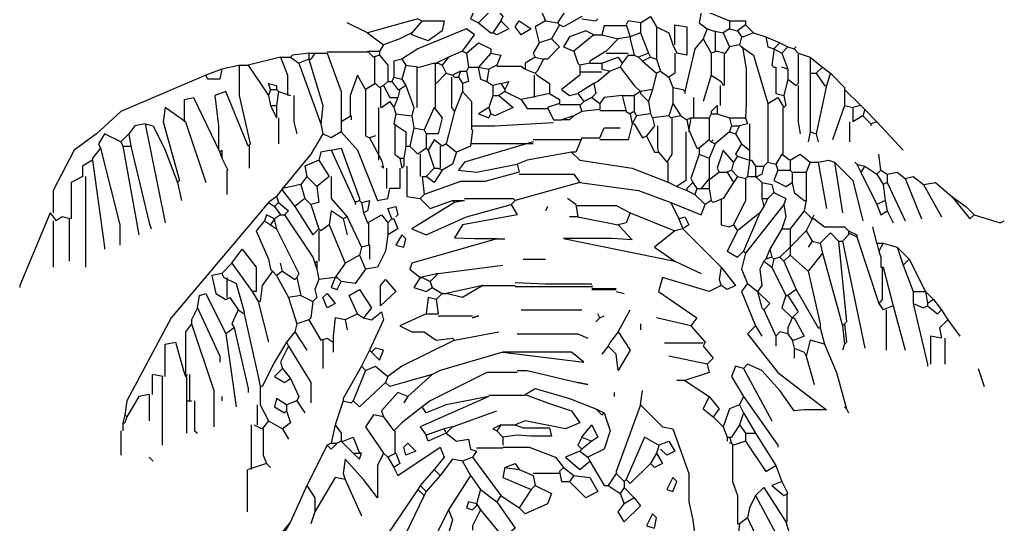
# Model space of a CAD drawing. Header units: inches. Extents: x 58.1 to 123.1, y 143.9 to 241.4.
# Drawn here: x 58.1 to 123.1, y 176.4 to 209.7 of the extents above; entities that cross this region are included whole.
import ezdxf

# ---------------------------------------------------------------- set-up
doc = ezdxf.new("R2010")
doc.units = ezdxf.units.IN
doc.header["$MEASUREMENT"] = 0
doc.layers.add('Standard', color=7, linetype='Continuous')

# ---------------------------------------------------------------- blocks, each defined once
blk = doc.blocks.new('A$C316635B8')
at = {"layer": 'Standard', "color": 3, "linetype": 'Continuous'}
for points in [[(30.4, 67.334), (29.734, 65.867), (30.267, 65.601)], [(31.334, 66.666), (30.267, 65.601)], [(31.334, 66.666), (31.868, 66), (31.733, 65.734)], [(34.401, 66.4), (34.667, 65.734)], [(36.001, 66.4), (35.468, 65.601)], [(44.934, 66.267), (44.801, 65.601), (45.334, 65.2)], [(45.468, 66.267), (46.801, 65.734)], [(22.935, 64.933), (21.6, 65.601)], [(26.267, 65.867), (22.935, 64.933)], [(26.534, 65.734), (25.867, 64.933)], [(26.534, 65.734), (28, 65.734), (27.867, 65.067), (26.934, 64.401), (25.867, 64.8), (25.867, 64.933)], [(26.267, 65.867), (26.534, 65.734)], [(30.267, 65.601), (31.067, 64.933), (31.201, 64.933)], [(31.733, 65.734), (31.201, 64.933)], [(31.733, 65.734), (32.267, 65.2), (31.467, 64.8), (31.201, 64.933)], [(32.935, 65.734), (33.734, 65.2), (33.068, 64.8), (32.667, 65.333), (32.935, 65.734)], [(34.667, 65.734), (34, 65.333), (34.268, 64.266)], [(34.667, 65.734), (35.468, 65.601)], [(35.468, 65.601), (35.601, 65.466)], [(37.068, 66), (35.867, 65.333), (35.601, 65.466)], [(37.068, 65.867), (38, 65.734), (38.134, 65.867)], [(40.934, 65.601), (40.134, 65.734), (40.001, 65.466)], [(40.934, 65.601), (41.6, 66), (42.001, 65.333)], [(40.934, 65.601), (40.934, 64.933)], [(46.801, 65.734), (47.867, 65.734)], [(46.801, 65.734), (46.801, 65.2)], [(47.867, 65.734), (47.867, 65.466)], [(29.2, 63.733), (30, 64.8), (29.468, 65.2), (26.267, 63.867), (25.2, 63.201)], [(35.601, 65.466), (35.067, 64.534)], [(37.867, 64.8), (37.334, 65.067), (36.267, 64.667), (35.867, 64), (36.534, 63.733)], [(40.001, 65.4), (38.534, 65.4), (38.401, 64.8)], [(40.001, 65.466), (40.267, 64.667)], [(42.001, 65.333), (42.001, 63.201)], [(42.001, 65.333), (42.8, 64.933), (43.068, 64.133)], [(43.201, 64.133), (43.201, 65.466), (44, 65.333), (44, 63.467), (43.334, 63.6)], [(45.334, 65.2), (45.067, 64.534)], [(45.334, 65.2), (45.734, 65.067)], [(45.734, 65.067), (46.4, 64.933)], [(45.867, 65.067), (45.867, 63.733)], [(46.801, 65.2), (46.4, 64.933)], [(46.801, 65.2), (47.334, 65.067)], [(47.867, 65.466), (47.334, 65.067)], [(47.334, 65.067), (47.6, 64.667)], [(47.867, 65.466), (48.401, 64.933)], [(22.935, 64.933), (24, 64.133)], [(25.867, 64.933), (25.067, 64.534), (24, 64.133)], [(35.067, 64.534), (34.268, 64.266)], [(35.067, 64.534), (35.601, 64), (34.801, 63.201), (34.534, 63.201)], [(37.867, 64.8), (36.534, 63.733)], [(37.867, 64.8), (38.401, 64.8)], [(38.401, 64.8), (39.468, 64.534)], [(39.468, 64.534), (38.667, 63.733)], [(40.267, 64.667), (39.468, 64.534)], [(40.934, 64.933), (40.267, 64.667)], [(40.267, 64.667), (40.267, 64.534)], [(40.267, 64.534), (40.533, 63.467)], [(40.934, 64.933), (41.467, 63.6)], [(45.067, 64.534), (44.534, 63.867), (43.867, 61.067)], [(45.067, 64.534), (45.601, 63.6)], [(46.4, 64.933), (46.801, 64)], [(47.6, 64.667), (47.467, 64.133)], [(48.401, 64.933), (47.734, 64.667), (47.6, 64.667)], [(48.401, 64.933), (49.2, 64.667)], [(49.2, 64.667), (50.134, 64.266)], [(49.2, 64.667), (49.333, 64), (49.734, 63.867)], [(22.935, 63.667), (20.267, 63.667)], [(22.935, 63.733), (23.734, 63.733)], [(22.935, 63.733), (23.334, 63.334)], [(24, 64.133), (23.734, 63.733)], [(23.734, 63.733), (23.734, 63.467)], [(29.2, 63.733), (28.268, 63.334)], [(29.2, 63.733), (29.468, 63.6)], [(29.468, 63.6), (30.267, 64.266), (31.067, 63.867), (31.067, 63.6)], [(34.268, 64.266), (33.867, 63.6), (34, 63.334)], [(36.534, 63.733), (36.801, 62.933), (36.934, 62.8)], [(38.667, 63.733), (37.6, 63.066), (37.6, 62.933)], [(43.068, 64.133), (43.334, 63.6)], [(46.001, 63.733), (45.601, 63.6)], [(46.001, 63.733), (46.534, 63.6)], [(46.801, 64), (46.534, 63.6)], [(47.467, 64.133), (46.801, 64)], [(47.467, 64.133), (47.6, 64)], [(47.6, 64), (48.401, 63.467), (49.333, 60.267)], [(47.667, 64), (47.9, 62.533), (47.9, 60.267), (47.867, 59.334)], [(49.734, 63.733), (49.601, 62.8), (49.734, 62.667)], [(50.134, 64.266), (49.734, 63.867)], [(49.734, 63.867), (49.734, 63.733)], [(49.734, 63.867), (50.267, 63.6)], [(50.134, 64.266), (50.668, 64)], [(50.668, 64), (50.267, 63.6)], [(50.668, 64), (51.067, 63.867)], [(51.067, 63.867), (51.201, 64)], [(51.067, 63.867), (51.334, 63.6)], [(17.201, 63.334), (15.067, 62.8)], [(17.201, 63.334), (17.667, 62.134), (17.667, 60.8)], [(17.201, 63.334), (17.867, 63.334)], [(19.067, 63.6), (18, 63.467), (17.867, 63.334)], [(17.867, 63.334), (18.401, 62.933)], [(19.067, 63.201), (18.401, 62.933)], [(19.067, 63.6), (19.468, 63.6)], [(19.067, 63.6), (19.067, 63.201)], [(19.067, 63.201), (19.2, 63.201)], [(19.067, 63.201), (20, 60.133), (19.867, 58.933)], [(19.468, 63.6), (19.2, 63.201)], [(19.468, 63.6), (20.267, 63.6)], [(20.267, 63.6), (21.201, 61.067), (21.201, 59.066)], [(23.734, 63.467), (23.334, 63.334)], [(23.401, 63.334), (23.401, 61.6)], [(23.734, 63.467), (24.268, 62.8), (24.268, 61.733)], [(25.2, 63.201), (24.667, 63.066), (24.667, 62)], [(25.2, 63.201), (25.468, 62.8)], [(28.268, 63.334), (27.467, 62.933)], [(28.268, 63.334), (27.867, 62.8)], [(29.468, 63.6), (29.601, 62.667)], [(31.067, 63.6), (30.267, 62.667)], [(31.067, 63.6), (31.733, 63.467), (31.467, 62.8)], [(34, 63.334), (33.334, 62.933), (33.334, 62.533)], [(34, 63.334), (34.534, 63.201)], [(34.534, 63.201), (34.135, 62.4), (34, 62.267)], [(38.401, 62.933), (39.468, 63.334), (39.734, 62.933)], [(38.667, 63.6), (40.134, 63.6)], [(40.134, 63.467), (39.734, 62.933)], [(40.134, 63.467), (40.533, 63.467)], [(40.533, 63.467), (40.801, 63.334)], [(41.467, 63.6), (40.801, 63.334)], [(40.801, 63.334), (41.067, 63.066)], [(41.6, 63.334), (41.067, 63.066)], [(41.067, 63.066), (42.001, 62.267)], [(41.467, 63.6), (41.6, 63.334)], [(41.6, 63.334), (42.001, 63.201)], [(42.001, 63.201), (42.267, 62.4)], [(43.201, 63.6), (43.201, 62.267), (42.8, 62)], [(45.601, 63.6), (45.601, 62.134)], [(46.467, 63.6), (46.467, 61.467)], [(50.267, 63.6), (50.668, 62.533)], [(51.334, 63.6), (51.334, 61.6), (51.201, 61.467)], [(51.334, 63.6), (52.134, 63.334)], [(52.134, 63.334), (52.935, 62.667)], [(52.134, 63.334), (52.134, 62.267)], [(13.334, 62.533), (12.267, 62.134)], [(13.334, 62.533), (13.201, 61.866), (12.401, 61.866), (12.267, 62.134)], [(14.534, 62.8), (13.334, 62.533)], [(14.468, 62.8), (14.468, 60.8), (15.2, 57.6), (15.067, 57.467)], [(14.534, 62.8), (15.067, 62.8)], [(15.067, 62.8), (16.4, 60.8)], [(18.401, 62.933), (19.867, 58.933)], [(25.468, 62.8), (25.2, 61.866)], [(25.468, 62.8), (26.4, 62.667)], [(26.201, 62.667), (26.201, 60)], [(27.334, 62.933), (26.4, 62.667)], [(27.334, 62.933), (27.467, 62.933)], [(27.401, 62.933), (27.401, 61.6)], [(27.467, 62.933), (27.6, 62.933)], [(27.6, 62.933), (27.867, 62.8)], [(27.867, 62.8), (28.134, 62.267)], [(29.067, 62.4), (28.534, 62.134)], [(29.067, 62.4), (28.934, 62)], [(29.067, 62.4), (29.468, 62.4)], [(29.468, 62.4), (29.601, 61.733), (29.2, 61.6)], [(29.601, 62.667), (29.468, 62.4)], [(29.601, 62.667), (30.267, 62.667)], [(30.267, 62.667), (30.267, 62.533)], [(30.267, 62.667), (30.934, 62.533)], [(30.267, 62.533), (30.4, 61.866), (30.801, 61.733)], [(30.934, 62.533), (30.801, 61.733)], [(31.467, 62.8), (30.934, 62.533)], [(31.467, 62.733), (33.068, 62.733), (33.334, 62.533)], [(33.334, 62.533), (34, 62.267)], [(37.6, 62.933), (36.934, 62.8)], [(36.934, 62.8), (36.934, 62.134)], [(37.6, 62.933), (38.401, 62.933)], [(38.934, 62.4), (38.134, 61.733), (37.867, 61.6)], [(38.401, 62.933), (38.401, 62.533)], [(38.401, 62.533), (38.934, 62.4)], [(39.601, 62.667), (38.934, 62.4)], [(39.734, 62.933), (39.601, 62.667)], [(39.601, 62.667), (40.533, 61.467), (40.934, 61.067)], [(42.267, 62.4), (42.001, 62.267)], [(42.267, 62.4), (42.8, 62)], [(49.734, 62.667), (49.867, 62.667)], [(49.867, 62.667), (49.867, 60.934), (50.4, 60.8)], [(50.668, 62.533), (50.267, 62.667)], [(50.668, 62.533), (50.668, 61.866)], [(52.935, 62.667), (52.534, 62.267)], [(52.935, 62.667), (53.467, 62.267)], [(12.267, 62.134), (6.667, 59.734), (5.067, 58.267), (3.601, 57.2), (2.201, 54.534), (2.201, 53.066)], [(22.8, 61.2), (22.267, 62.134), (21.801, 60.8), (21.801, 59.467)], [(24.268, 61.733), (24, 61.467)], [(24.268, 61.733), (24.534, 61.733)], [(24.667, 62), (24.534, 61.733)], [(24.534, 61.733), (24.934, 61.2), (25.067, 61.2)], [(24.667, 62), (25.2, 61.866)], [(25.2, 61.866), (25.468, 61.467)], [(28.134, 62.267), (27.467, 61.6)], [(28.134, 62.267), (28.534, 62.134)], [(28.467, 62), (28.467, 60), (28.667, 59.734)], [(28.534, 62.134), (28.667, 62)], [(28.667, 62), (28.934, 62)], [(28.934, 62), (29.2, 61.6)], [(30.801, 61.733), (31.201, 61.467)], [(31.733, 61.6), (32.267, 61.733), (32.001, 61.2)], [(33.934, 62.134), (33.934, 60.667)], [(34, 62.267), (34.135, 62.134)], [(34.135, 62.134), (34.934, 61.6), (34.934, 60.934)], [(36.934, 62.134), (35.734, 61.2), (36.267, 60.8), (36.801, 60.934)], [(38.401, 62.334), (36.934, 62.334)], [(42.001, 62.267), (41.733, 61.2)], [(42.8, 62), (43.068, 61.333)], [(45.601, 62.134), (45.067, 60.4)], [(45.601, 62.134), (46.267, 61.733), (46.4, 61.467)], [(50.668, 61.866), (50.4, 60.8)], [(50.668, 61.866), (51.201, 61.467)], [(52.134, 62.267), (52.534, 62.267)], [(52.134, 62.267), (52.134, 58.4)], [(52.534, 62.267), (53.068, 61.467), (53.201, 61.467)], [(53.467, 62.267), (53.201, 61.467)], [(53.467, 62.267), (54.401, 61.333), (54.401, 61.2)], [(15.067, 57.467), (13.601, 61.067), (12.867, 60.8), (13.101, 58.8), (13.101, 57.2)], [(16.534, 61.2), (16.4, 61.6), (16.934, 61.467), (16.934, 61.2)], [(16.534, 61.2), (16.4, 60.8)], [(16.534, 61.2), (16.934, 61.2)], [(16.934, 61.2), (17.068, 61.067)], [(17.068, 61.067), (16.934, 60.133)], [(17.068, 61.067), (17.867, 60.8)], [(23.467, 61.6), (22.8, 61.2)], [(22.8, 61.2), (22.8, 58.134), (23.068, 58.001)], [(23.467, 61.6), (23.734, 61.333)], [(24, 61.467), (23.734, 61.333)], [(23.8, 61.333), (23.8, 60)], [(24, 61.467), (24.401, 60.667), (24.934, 60.667)], [(25.067, 61.2), (24.934, 60.667)], [(25.468, 61.467), (25.067, 61.2)], [(25.468, 61.467), (26.001, 60)], [(27.401, 61.6), (27.401, 60)], [(29.2, 61.067), (28.667, 59.734)], [(29.2, 61.6), (29.2, 61.067)], [(29.2, 61.067), (29.801, 60.4), (29.801, 58.534)], [(31.733, 61.6), (31.201, 61.467)], [(31.201, 61.467), (31.201, 60.8)], [(32.001, 61.067), (31.6, 60.8)], [(31.733, 61.6), (32.001, 61.2)], [(32.001, 61.2), (32.001, 61.067)], [(32.001, 61.067), (33.068, 60.533)], [(37.867, 61.6), (36.801, 60.934)], [(37.867, 61.6), (38, 60.934), (37.734, 60.667)], [(40.934, 61.067), (40.533, 60.8)], [(41.733, 61.2), (40.934, 61.067)], [(40.934, 61.067), (40.934, 60.934)], [(41.733, 61.2), (41.467, 60.4)], [(43.068, 61.333), (43.068, 60.267)], [(43.068, 61.333), (43.734, 61.2), (43.867, 61.067)], [(43.867, 61.067), (43.867, 60.934)], [(46.201, 61.467), (46.201, 60.133)], [(51.334, 61.467), (51.334, 59.066), (51.467, 58.267)], [(53.201, 61.467), (52.534, 58.267)], [(54.401, 61.2), (55.468, 60.133)], [(54.401, 61.2), (54.401, 60.133)], [(10.867, 59.066), (10.867, 60.533), (11.467, 60.667), (13.201, 57.067)], [(16.4, 60.8), (16.534, 60.133)], [(18.068, 60.8), (18.068, 59.066), (18.268, 58.267)], [(23.867, 60), (24.401, 60.4), (24.667, 60)], [(24.934, 60.667), (24.667, 60)], [(31.201, 60.8), (30.934, 60)], [(31.6, 60.8), (32.534, 60), (31.334, 59.467), (31.067, 59.6)], [(31.201, 60.8), (31.6, 60.8)], [(33.734, 60.667), (33.068, 60.533)], [(33.068, 60.533), (33.467, 59.933), (34.801, 59.933)], [(34.934, 60.934), (33.734, 60.667)], [(34.934, 60.934), (35.601, 60.533), (35.601, 60.267)], [(36.801, 60.934), (37.201, 60.4)], [(37.201, 60.4), (36.934, 60.133)], [(37.734, 60.667), (37.201, 60.4)], [(37.734, 60.667), (38.268, 60.267)], [(39.734, 60.8), (38.534, 60.667), (38.268, 60.267)], [(39.734, 60.8), (40.001, 59.734)], [(39.734, 60.8), (40.533, 60.8)], [(40.533, 60.8), (40.533, 59.734)], [(40.934, 60.934), (41.467, 60.4)], [(41.467, 60.4), (41.6, 59.6)], [(44.468, 59.334), (44.468, 60.667)], [(49.333, 60.267), (50.001, 60.667), (50.4, 60)], [(50.4, 60.8), (50.533, 60.133), (50.4, 60)], [(10.934, 59.066), (9.601, 60), (9.468, 59.066), (10.533, 55.2), (10.4, 55.067)], [(16.534, 60.133), (16.934, 60.133)], [(16.534, 60.133), (16.934, 59.334)], [(16.934, 60.133), (16.934, 59.334)], [(23.667, 60), (23.667, 58.134)], [(24.667, 60), (24.801, 59.6)], [(26.001, 60), (25.867, 59.467)], [(27.334, 60), (26.667, 58.534)], [(27.334, 60), (27.867, 59.334), (27.6, 58.267), (26.801, 58.267)], [(30.934, 60), (30.267, 59.6), (30.934, 59.334), (31.067, 59.6)], [(30.934, 60), (31.067, 59.6)], [(35.601, 60.267), (34.801, 60)], [(34.801, 60), (35.2, 59.2)], [(35.601, 60.2), (36.934, 60.2)], [(36.934, 60.133), (37.068, 59.734)], [(38.268, 59.867), (37.068, 59.734)], [(38.268, 60.267), (38.268, 59.867)], [(38.268, 59.8), (40.001, 59.8)], [(43.068, 60.267), (42.8, 59.467)], [(43.068, 60.267), (43.601, 59.467)], [(46.001, 60.133), (45.601, 59.734), (45.601, 59.6)], [(46.001, 60.133), (46.001, 59.6)], [(49.333, 60.267), (49.333, 56.4)], [(50.334, 60), (50.334, 56.934)], [(54.401, 60.133), (53.601, 57.866)], [(54.401, 60.133), (54.934, 60)], [(55.468, 60.133), (54.934, 60)], [(54.934, 60), (54.934, 59.066)], [(55.468, 60.133), (55.734, 59.867)], [(55.734, 59.867), (55.601, 59.467)], [(55.734, 59.867), (56.534, 59.066)], [(17.068, 59.334), (17.068, 57.6)], [(21.868, 59.467), (21.201, 59.066)], [(21.868, 59.467), (21.868, 59.2)], [(24.801, 59.6), (24.667, 58.933)], [(24.801, 59.6), (25.867, 59.467)], [(25.867, 59.467), (26.001, 58.667)], [(28.667, 59.734), (28.134, 57.6)], [(35.2, 59.2), (35.734, 59.2)], [(36.534, 59.467), (36.267, 59.2), (35.734, 59.2)], [(36.534, 59.467), (35.734, 59.2)], [(37.068, 59.734), (36.534, 59.467)], [(40.001, 59.734), (40.267, 59.6)], [(40.533, 59.734), (40.267, 59.6)], [(40.267, 59.6), (40.4, 58.933)], [(40.668, 59.467), (40.4, 58.933)], [(40.533, 59.734), (40.668, 59.467)], [(41.6, 59.6), (40.668, 59.467)], [(41.6, 59.6), (41.733, 59.334)], [(42.8, 59.467), (41.733, 59.334)], [(41.733, 59.334), (41.868, 58.8)], [(43, 59.334), (43, 56.934), (42.667, 56.4)], [(42.8, 59.467), (42.935, 59.334)], [(43.601, 59.467), (42.935, 59.334)], [(43.601, 59.467), (44, 59.2)], [(44.268, 59.334), (44, 59.2)], [(44, 59.2), (44.135, 58.534)], [(44.268, 59.334), (44.135, 58.534)], [(44.268, 59.334), (44.401, 59.334)], [(44.401, 59.334), (44.534, 59.334)], [(44.534, 59.334), (45.468, 59.334)], [(45.601, 59.6), (45.468, 59.334)], [(45.468, 59.334), (45.468, 57.866)], [(45.601, 59.6), (46.001, 59.6)], [(46.001, 59.6), (46.801, 59.334)], [(46.801, 59.334), (47.867, 59.334)], [(46.801, 59.334), (46.934, 58.8)], [(47.867, 59.334), (48, 58.933)], [(55.601, 59.467), (54.934, 59.066)], [(55.601, 59.467), (56.134, 58.933)], [(8.268, 58.933), (7.6, 58.8), (7.201, 58.267)], [(8.268, 58.933), (9.601, 52.4)], [(8.268, 58.933), (8.8, 58.8), (9.601, 57.2), (10.4, 55.067)], [(10.934, 59.066), (12.267, 55.067)], [(19.867, 58.933), (20, 58.267)], [(21.201, 59.066), (21.201, 58.4)], [(24.667, 58.933), (25.468, 58.4), (25.468, 57.467)], [(24.734, 58.933), (24.734, 56.934), (25.067, 56.666)], [(26.001, 58.667), (25.734, 57.467)], [(26.001, 58.667), (26.667, 58.534)], [(26.667, 58.534), (26.801, 58.267)], [(29.867, 58.534), (29.734, 57.467)], [(35.2, 59), (31.334, 58.767), (29.867, 58.767)], [(40.4, 58.933), (40.134, 57.866), (38.268, 57.866)], [(38.268, 58.001), (38.534, 58.667), (39.601, 58.667)], [(40.4, 58.933), (40.533, 58.933)], [(40.533, 58.933), (41.067, 58.001), (41.334, 58.134)], [(41.868, 58.8), (41.334, 58.134)], [(42.068, 58.8), (42.068, 57.334), (42.134, 57.067)], [(44.135, 58.534), (44.135, 58.4)], [(44.135, 58.534), (44.667, 57.334), (44.801, 57.334)], [(46.934, 58.8), (46.801, 58.4)], [(46.934, 58.8), (47.467, 58.8)], [(47.467, 58.8), (47.201, 58.267)], [(48, 58.933), (47.467, 58.8)], [(48.134, 58.933), (48.134, 57.334), (48.134, 57.2)], [(54.734, 59.066), (54.734, 57.733)], [(56.534, 59.066), (56.134, 58.933)], [(56.134, 58.933), (56.134, 58.8)], [(56.534, 59.066), (58.268, 57.2)], [(6.667, 57.733), (5.601, 58.267), (5.2, 57.6), (5.334, 57.334)], [(7.201, 58.267), (6.667, 57.733)], [(7.201, 58.267), (7.334, 57.467)], [(20, 58.267), (19.2, 56.934), (17.334, 54.667)], [(21.201, 58.4), (20.533, 58.001), (20, 58.267)], [(21.201, 58.4), (22.267, 57.2), (23.601, 53.867), (24.268, 54), (24.401, 54.667)], [(23.467, 58.134), (23.068, 58.001)], [(23.068, 58.001), (23.867, 56.533)], [(23.667, 58.134), (23.667, 56.533)], [(26.801, 58.267), (26.801, 57.334)], [(27.867, 57.467), (27.334, 57.866), (26.934, 57.2)], [(37.068, 57.866), (33.867, 57.866)], [(37.068, 58.001), (36.667, 57.067), (36.4, 57.067)], [(37.068, 58.001), (38.268, 58.001)], [(41.334, 58.134), (41.868, 57.067), (42.134, 57.067)], [(43.934, 58.4), (43.934, 55.2), (43.334, 54.8)], [(45.468, 57.866), (44.801, 57.334)], [(45.468, 57.866), (45.601, 57.733)], [(45.601, 57.733), (45.734, 57.866)], [(46.801, 58.4), (45.867, 57.6)], [(46.801, 58.4), (47.201, 58.267)], [(47.201, 58.267), (47.6, 57.6)], [(52.134, 58.4), (52.001, 57.733)], [(52.134, 58.4), (52.534, 58.267)], [(52.534, 58.267), (52.667, 57.733)], [(5.334, 57.334), (4.801, 56.666), (4.801, 56.533)], [(5.334, 57.334), (6.6, 52.267), (6.6, 50.934)], [(6.667, 57.733), (6.801, 57.467)], [(6.801, 57.467), (7.334, 57.467)], [(6.801, 57.467), (7.867, 51.6)], [(7.334, 57.467), (8.534, 52.4), (8.667, 52)], [(13.334, 57.2), (13.201, 57.067)], [(13.334, 57.2), (13.334, 56.666)], [(15.134, 57.467), (15.134, 56)], [(20.533, 57.2), (19.867, 57.067), (19.734, 56.533)], [(20.533, 57.2), (21.201, 57.334), (22.401, 54), (22.401, 53.867)], [(20.533, 57.2), (22.134, 53.733)], [(25.468, 57.467), (25.334, 56.666)], [(25.468, 57.467), (25.734, 57.467)], [(25.734, 57.467), (26.267, 56.934)], [(26.801, 57.334), (26.267, 56.934)], [(26.801, 57.334), (26.934, 57.2)], [(26.934, 57.2), (27.334, 56)], [(27.734, 57.467), (27.734, 56)], [(28.134, 57.6), (27.867, 57.467)], [(28.134, 57.6), (28.8, 57.067)], [(29.734, 57.467), (28.8, 57.067)], [(33.867, 57.733), (29.333, 56.4), (28.934, 55.867), (30.134, 55.734), (32.8, 56.267)], [(33.867, 57.6), (29.734, 57.6)], [(44.801, 57.334), (44.801, 56.934)], [(45.867, 57.6), (45.468, 56.666)], [(45.601, 57.733), (45.867, 57.6)], [(47.068, 56.4), (46.4, 57.2), (46.001, 56), (46.134, 55.734)], [(47.6, 57.6), (47.201, 56.934), (47.334, 56.801)], [(47.6, 57.6), (48.134, 57.2)], [(48.134, 57.2), (48.134, 56.533)], [(4.801, 56.533), (4.135, 56.134), (4.135, 55.466)], [(4.801, 56.533), (5.601, 50.8), (5.601, 50.667)], [(13.201, 57.067), (13.334, 56.666)], [(13.334, 56.666), (13.467, 56.4)], [(19.734, 56.533), (18.8, 56.134), (18.934, 55.466)], [(19.734, 56.533), (20.4, 55.466)], [(23.867, 56.533), (24, 56)], [(25.067, 56.666), (25.334, 56.666)], [(25.067, 56.666), (25.2, 56)], [(25.334, 56.666), (25.334, 56.134)], [(26.4, 56.934), (26.4, 55.466)], [(28.8, 57.067), (28.534, 56.267), (27.867, 55.867)], [(36.4, 57.067), (33.467, 56.533), (32.8, 56.267)], [(36.4, 57.067), (36.934, 56.533), (40.4, 56), (42.8, 55.067)], [(42.134, 57.067), (42.667, 56.4)], [(44.801, 56.934), (44.268, 55.333), (44.401, 55.067)], [(44.801, 56.934), (45.468, 56.666)], [(45.468, 56.666), (45.468, 55.333)], [(47.334, 56.801), (47.068, 56.4)], [(47.334, 56.801), (48.134, 56.533)], [(48.134, 56.533), (48, 55.466)], [(48.134, 56.533), (48.268, 56.533)], [(48.268, 56.533), (48.534, 56.134)], [(50.267, 56.934), (49.867, 56.267)], [(50.267, 56.934), (50.801, 56.533)], [(50.801, 56.533), (51.467, 56.934), (52.134, 56.4)], [(50.801, 56.533), (50.801, 55.867)], [(52.667, 56.4), (53.334, 56.533), (53.734, 56.4)], [(56.801, 55.867), (56.667, 56.934)], [(13.467, 56.4), (13.734, 55.867)], [(13.467, 56.4), (13.734, 55.867)], [(13.667, 55.867), (13.667, 54.266)], [(24, 56), (23.867, 56.134)], [(24.2, 56), (24.2, 54.667)], [(25.067, 56), (25.067, 54.667), (24.401, 54.667)], [(25.334, 56.134), (25.2, 56)], [(25.533, 56.134), (25.533, 54.133), (26.4, 54)], [(27.334, 56), (26.801, 55.466)], [(27.867, 55.867), (27.334, 55.067), (26.801, 55.466)], [(27.334, 56), (27.6, 56)], [(27.6, 56), (27.867, 55.867)], [(32.8, 56.267), (32.935, 55.734)], [(42.734, 56.4), (42.734, 55.067)], [(46.934, 55.867), (46.667, 55.734)], [(47.068, 56.4), (46.934, 55.867)], [(46.934, 55.867), (47.334, 55.466)], [(48.534, 56.134), (49.067, 56.134)], [(48.534, 56.134), (48.534, 55.466)], [(49.067, 56.134), (48.934, 55.601), (48.667, 55.466)], [(49.333, 56.4), (49.067, 56.134)], [(49.333, 56.4), (49.867, 56.267)], [(50.001, 55.867), (49.734, 55.2), (50.533, 54.8), (50.934, 55.067)], [(49.867, 56.267), (50.001, 55.867)], [(50.001, 55.867), (50.801, 55.867)], [(50.801, 55.867), (50.934, 55.734)], [(52.134, 56.4), (51.868, 55.734)], [(52.134, 56.4), (52.667, 56.4)], [(52.667, 56.4), (53.201, 53.334)], [(53.734, 56.4), (54.934, 55.2), (55.601, 52.533)], [(53.734, 56.4), (54.268, 53.066)], [(55.2, 56.267), (55.067, 56.4)], [(55.2, 56.267), (55.734, 56.134)], [(55.2, 56.267), (55.468, 55.734)], [(55.734, 56.134), (55.468, 55.734)], [(55.734, 56.134), (56.534, 55.601)], [(56.801, 55.867), (56.534, 55.601)], [(56.801, 55.867), (57.201, 55.601)], [(4.135, 55.466), (3.401, 55.067), (3.401, 52.667)], [(4.333, 55.466), (4.333, 49.467)], [(18.934, 55.466), (18.534, 54.933)], [(18.934, 55.466), (19.601, 54.8)], [(20.4, 55.466), (19.601, 54.8)], [(20.533, 55.466), (20.533, 54), (21.6, 52.8)], [(26.534, 55.466), (26.801, 55.466)], [(26.534, 55.466), (26.667, 54.266)], [(32.935, 55.734), (30.668, 55.133), (29.067, 55.133), (26.667, 54.266)], [(32.935, 55.601), (36.534, 55.601), (36.934, 55.067)], [(45.468, 55.333), (44.934, 54.667)], [(45.468, 55.333), (45.601, 55.333)], [(45.468, 55.333), (45.468, 54.667)], [(46.134, 55.734), (45.601, 55.333)], [(46.134, 55.734), (46.667, 55.734)], [(46.667, 55.734), (47.068, 55.067)], [(47.334, 55.466), (47.068, 55.067)], [(47.867, 55.333), (47.867, 53.867), (47.068, 52.267)], [(47.334, 55.466), (47.867, 55.333)], [(48, 55.466), (47.867, 55.333)], [(48, 55.466), (48.534, 55.466)], [(48.534, 55.466), (48.667, 55.466)], [(48.534, 55.466), (48.934, 55.067)], [(50.934, 55.734), (51.868, 55.734)], [(50.934, 55.734), (50.934, 55.067)], [(51.868, 55.734), (51.868, 53.867)], [(55.468, 55.734), (56.534, 53.6)], [(56.534, 55.601), (56.934, 54.933)], [(57.201, 55.601), (57.867, 55.734), (58.401, 55.333)], [(57.201, 55.601), (57.201, 55.067)], [(58.401, 55.333), (58.934, 55.466), (59.601, 54.933)], [(58.401, 55.333), (59.468, 52.667)], [(10.4, 55.067), (10.668, 53.867)], [(17.334, 54.667), (16.934, 54.133)], [(18.534, 54.933), (17.334, 54.667)], [(17.334, 54.667), (17.334, 54.534)], [(18.534, 54.933), (18.8, 54)], [(19.601, 54.8), (19.734, 53.733), (19.2, 53.6)], [(36.934, 55.067), (32.667, 53.867)], [(36.934, 55.067), (40.801, 54.534), (42.935, 53.733)], [(42.8, 55.067), (43.334, 54.8)], [(43.334, 54.8), (44, 54.534)], [(44.401, 55.067), (44, 54.667), (44, 54.534)], [(44.401, 55.067), (44.667, 54.667)], [(44.667, 54.667), (44.534, 54.266)], [(44.667, 54.667), (44.934, 54.667)], [(44.934, 54.667), (45.468, 54.667)], [(45.468, 54.667), (45.601, 53.867)], [(47.068, 55.067), (46.4, 54)], [(48.934, 55.067), (48.934, 54)], [(48.934, 55.067), (49.601, 54.933), (49.734, 54.401)], [(50.934, 55.067), (51.067, 54.401), (51.733, 53.867), (51.868, 53.867)], [(57.201, 55.067), (56.934, 54.933)], [(56.934, 54.933), (57.068, 53.867)], [(57.201, 55.067), (58.401, 52.533)], [(59.601, 54.933), (60.4, 55.067), (61.467, 54.133)], [(59.601, 54.933), (60.801, 52.8)], [(16.934, 54.133), (16.4, 53.733)], [(16.934, 54.133), (17.068, 53.733)], [(17.334, 54.534), (18.134, 53.467)], [(18.8, 54), (18.134, 53.467)], [(18.8, 54), (19.2, 53.6)], [(26.667, 54.266), (26.4, 54)], [(26.4, 54), (27.068, 53.334), (28.534, 53.867)], [(29.333, 54), (32.534, 54), (32.667, 53.867)], [(36.667, 53.6), (36.134, 54)], [(44, 54.534), (44.534, 54.266)], [(44.534, 54.266), (45.2, 53.6)], [(46.4, 54), (45.734, 53.733), (45.601, 53.867)], [(46.267, 54), (46.267, 52.267), (46.801, 52.134), (47.068, 52.267)], [(48.934, 54), (49.333, 54)], [(48.934, 54), (49.067, 53.467)], [(49.333, 54), (49.067, 53.467)], [(49.734, 54.401), (49.333, 54)], [(49.734, 54.401), (50.533, 54), (50.4, 53.6)], [(61.467, 54.133), (62.401, 53.467), (62.935, 52.933)], [(61.467, 54.133), (62.667, 52.667), (62.935, 52.933)], [(16.4, 53.733), (10, 46.134), (7.068, 40.667), (6.934, 39.734)], [(16.4, 53.733), (16.801, 53.467)], [(17.068, 53.733), (16.801, 53.467)], [(16.801, 53.467), (17.201, 52.933)], [(17.068, 53.733), (17.734, 53.201), (17.467, 52.933)], [(18.134, 53.467), (19.333, 51.6), (19.734, 52)], [(19.2, 53.6), (19.734, 52)], [(22.401, 53.867), (22.134, 53.733)], [(22.134, 53.733), (22.134, 53.6)], [(22.401, 53.867), (22.534, 53.733)], [(22.534, 53.733), (23.068, 53.867), (22.935, 53.201), (22.667, 53.066)], [(22.534, 53.733), (22.667, 53.066)], [(24.534, 52.667), (24.268, 53.334), (24.801, 53.467), (24.934, 52.933), (24.801, 52.8)], [(28.667, 53.733), (25.867, 52), (26.801, 51.6), (29.468, 52.8), (32.401, 53.6)], [(28.534, 53.867), (28.667, 53.733)], [(28.534, 53.867), (29.333, 53.867)], [(29.333, 53.867), (28.667, 53.733)], [(32.401, 53.6), (32.8, 52.933), (29.2, 52.267), (28.667, 51.4), (30, 51.367), (31.467, 51.367)], [(32.667, 53.867), (32.401, 53.6)], [(34.801, 53.467), (34.667, 53.201)], [(36.667, 53.6), (36.801, 52.8)], [(36.667, 53.534), (39.333, 53.534), (40.267, 53.066)], [(42.935, 53.733), (44.934, 52.933), (45.2, 53.6)], [(42.935, 53.733), (43.467, 52.667)], [(45.601, 53.867), (45.2, 53.6)], [(50.4, 53.6), (47.867, 50.4)], [(49.067, 53.467), (48.8, 53.066)], [(50.4, 53.6), (50.533, 52.8), (50.267, 52)], [(51.868, 53.867), (51.733, 53.201)], [(57.068, 53.867), (56.534, 53.6)], [(56.534, 53.6), (56.801, 52.933), (57.201, 53.201)], [(57.068, 53.867), (57.201, 53.201)], [(2.001, 53.066), (0, 48.267), (0, 48.134)], [(2.001, 53.066), (2.401, 52.533)], [(3.334, 52.667), (2.8, 52.8), (2.401, 52.533)], [(3.268, 52.667), (3.268, 49.867)], [(16.801, 52.667), (16.267, 52.933), (16.134, 52.533)], [(16.801, 52.667), (16.534, 52.267)], [(17.201, 52.933), (16.801, 52.667)], [(16.801, 52.667), (16.801, 52.533)], [(17.201, 52.933), (17.467, 52.933)], [(17.467, 52.933), (19.333, 50.133), (19.468, 49.734)], [(21.334, 52.667), (20.533, 53.201), (20.4, 52.267)], [(21.6, 52.8), (21.334, 52.667)], [(21.334, 52.667), (21.6, 51.6)], [(21.6, 52.8), (22.534, 50.8)], [(22.667, 53.066), (22.935, 52.4)], [(22.935, 52.4), (23.867, 52.933), (24.268, 52.4)], [(24.534, 52.667), (24.268, 52.4)], [(24.667, 52.667), (24.934, 52), (24.268, 51.6)], [(24.534, 52.667), (24.667, 52.667)], [(36.801, 52.8), (36.267, 52.8)], [(36.801, 52.8), (39.468, 52.267)], [(40.267, 53.066), (40.001, 52.4), (39.468, 52.267)], [(40.267, 53.066), (43.201, 51.866)], [(43.467, 52.667), (43.867, 52.8), (44.135, 52.267), (43.734, 52)], [(43.467, 52.667), (43.734, 52)], [(48.8, 53.066), (47.334, 51.866)], [(48.8, 53.066), (47.734, 50.533)], [(51.733, 53.201), (50.801, 52)], [(51.733, 53.201), (52.267, 52.667)], [(52.267, 52.667), (51.868, 51.866)], [(52.267, 52.667), (52.401, 52.933)], [(52.267, 52.667), (52.401, 52.667)], [(52.401, 52.667), (53.068, 52.134), (54.401, 52.134), (54.667, 51.866)], [(57.201, 53.201), (57.6, 52.4)], [(62.935, 52.933), (64.667, 52.4), (64.934, 52.533)], [(2.201, 52.533), (2.201, 49.467)], [(16.134, 52.533), (15.601, 51.866), (16.4, 50), (16.534, 49.334), (16.667, 49.2)], [(16.134, 52.533), (16.534, 52.267)], [(16.534, 52.267), (16.934, 52)], [(16.801, 52.533), (16.934, 52)], [(16.934, 52), (18.401, 49.066), (18.268, 48.8)], [(19.734, 52), (19.867, 51.866)], [(20.4, 52.267), (19.867, 51.866)], [(20.4, 52.267), (21.467, 49.734)], [(23, 52.4), (23, 50.934)], [(24.268, 52.4), (24.268, 51.6)], [(39.468, 52.267), (40.4, 51.267), (39.067, 51.367), (35.867, 51.367), (43.201, 49.867)], [(43.734, 52), (43.201, 51.866)], [(43.734, 52), (46.267, 49.467)], [(47.068, 52.267), (47.334, 51.866)], [(50.267, 52), (49.468, 50.667)], [(50.267, 52), (50.801, 52)], [(50.801, 52), (50.801, 50.8)], [(56.534, 51.067), (56.267, 52.134)], [(19.734, 51.866), (19.734, 49.867)], [(24.268, 51.6), (24.135, 50.533), (23.601, 49.467), (22.8, 49.334)], [(25.2, 51.6), (24.801, 50.934), (25.334, 50.8), (25.468, 51.333), (25.2, 51.6)], [(31.467, 51.333), (25.867, 49.734), (25.734, 49.334), (26.4, 48.8)], [(31.467, 51.333), (32.001, 51.333)], [(43.201, 51.866), (41.868, 50.8), (43.201, 49.867)], [(47.334, 51.866), (46.667, 50.533), (47.334, 50.133), (47.734, 50.533)], [(51.868, 51.866), (50.801, 50.8)], [(51.868, 51.866), (52.267, 51.2)], [(54, 51.2), (53.467, 51.733), (52.8, 51.067)], [(54.667, 51.6), (54.268, 51.2)], [(54.667, 51.866), (54.667, 51.733)], [(54.667, 51.866), (55.2, 51.6), (55.2, 51.467)], [(54.667, 51.733), (54.667, 51.6)], [(54.667, 51.733), (55.2, 51.467)], [(55.2, 51.467), (56.667, 47.067)], [(14, 49.734), (14.667, 50.667), (15.601, 49.467), (15.601, 47.866), (15.334, 47.866)], [(22.534, 50.8), (22.401, 50.267)], [(23.068, 50.934), (22.534, 50.8)], [(23.068, 50.934), (23.068, 50)], [(49.468, 50.667), (49.2, 50)], [(49.468, 50.667), (49.601, 50.133)], [(50.801, 50.8), (50.134, 50.133)], [(50.801, 50.8), (50.801, 50.267)], [(52.267, 51.2), (52.001, 50.8)], [(52.267, 51.2), (52.8, 51.067)], [(52.8, 51.067), (52.935, 50.4)], [(54, 51.2), (54.268, 51.2)], [(54, 51.2), (54.534, 45.867), (54.401, 45.734)], [(54.268, 51.2), (55.734, 44.133)], [(56.534, 51.067), (56.934, 51.067)], [(56.534, 51.067), (56.667, 50.533)], [(56.934, 51.067), (56.667, 50.533)], [(56.934, 51.067), (57.867, 50.8)], [(57.867, 50.8), (58.667, 50)], [(57.867, 50.8), (58.268, 49.6)], [(22.401, 50.267), (21.467, 49.734)], [(22.401, 50.267), (22.8, 49.334)], [(33.201, 50), (34.667, 50)], [(47.867, 50.4), (47.6, 49.334), (48, 48.4)], [(47.734, 50.533), (47.867, 50.4)], [(49.2, 50), (49.067, 49.867)], [(49.601, 50.133), (49.2, 50)], [(49.601, 50.133), (49.734, 50)], [(49.734, 50), (49.601, 49.467)], [(50.134, 50.133), (49.734, 50)], [(50.134, 50.133), (50.4, 49.867)], [(50.801, 50.267), (50.4, 49.867)], [(50.801, 50.267), (52.001, 49.2)], [(52.935, 50.4), (52.001, 49.2)], [(52.935, 50.4), (54.268, 45.601)], [(56.667, 50.533), (56.801, 50.133)], [(56.801, 50.133), (56.801, 49.467)], [(56.801, 50.133), (56.801, 49.467)], [(58.667, 50), (58.268, 49.6)], [(58.667, 50), (59.734, 47.866)], [(14, 49.734), (13.334, 49.066)], [(14, 49.734), (15.334, 47.866)], [(17.334, 49.2), (17.201, 49.734)], [(19.601, 49.867), (19.468, 49.734)], [(19.468, 49.734), (19.601, 49.334)], [(19.601, 49.867), (19.601, 49.334)], [(21.467, 49.734), (20.801, 48.8)], [(27.6, 49.066), (31.868, 49.6)], [(43.201, 49.867), (44.934, 49.066)], [(46.267, 49.467), (46.134, 48.667), (46.267, 48.267)], [(46.267, 49.467), (47.201, 48.267), (46.667, 48.001), (46.267, 48.267)], [(49.067, 49.867), (48.8, 49.334), (48.934, 48.267), (48.667, 47.866)], [(49.067, 49.867), (49.601, 49.467)], [(49.601, 49.467), (50.533, 47.6)], [(50.4, 49.867), (51.201, 48.001)], [(56.868, 49.467), (56.868, 47.334), (56.667, 47.067)], [(56.801, 49.467), (56.934, 49.467)], [(56.934, 49.467), (57.6, 46.934)], [(58.268, 49.6), (58.934, 47.866)], [(13.334, 49.066), (12.667, 48.933), (12.935, 47.733), (13.601, 47.334), (13.867, 47.467)], [(13.334, 49.066), (13.467, 48.8)], [(13.467, 48.8), (14.268, 48.4), (14.801, 46.533), (14.801, 46.4)], [(13.667, 48.8), (13.667, 47.467)], [(16.667, 49.2), (16.001, 48.267), (15.867, 47.2), (15.734, 47.2)], [(16.667, 49.2), (16.934, 48.933)], [(17.334, 49.2), (16.934, 48.933)], [(16.934, 48.933), (17.734, 47.467)], [(17.334, 49.2), (18.134, 48.667), (18.268, 48.8)], [(18.268, 48.8), (18.534, 47.6)], [(19.601, 49.334), (19.734, 48.667)], [(20.801, 48.8), (19.734, 48.667)], [(20.801, 48.8), (20.533, 48.134), (20.934, 48.001), (21.201, 48.534)], [(20.801, 48.8), (20.934, 48.8)], [(20.934, 48.8), (21.201, 48.534)], [(22.8, 49.334), (22.134, 48.4), (21.201, 48.534)], [(26.4, 48.8), (26.001, 48.134), (26.801, 47.866), (27.201, 48.134)], [(27.6, 49.066), (26.4, 48.8)], [(26.4, 48.8), (26.534, 48.8)], [(26.534, 48.8), (27.068, 48.534)], [(27.6, 49.066), (27.068, 48.534)], [(46.267, 48.267), (45.468, 47.866), (42.401, 48.8), (42.134, 47.866), (44.667, 46.134), (44.268, 45.601)], [(52.001, 49.2), (52.8, 45.734), (52.8, 45.466)], [(19.734, 48.667), (19.468, 48.001), (19.601, 47.467), (19.333, 47.2)], [(24.135, 48.667), (24.801, 47.866), (23.8, 46.934), (23.8, 48.267), (24.135, 48.667)], [(27.068, 48.534), (27.201, 48.134)], [(27.201, 48.134), (27.867, 47.733)], [(30.533, 48.267), (28.134, 47.733)], [(30.533, 48.267), (29.2, 47.467), (28.134, 47.733)], [(30.533, 48.267), (32.667, 48.267)], [(32.667, 48.467), (34.667, 48.367), (37.734, 48.367)], [(32.667, 48.201), (37.734, 48.201)], [(37.734, 48.267), (37.734, 48.134)], [(37.734, 48.066), (39.333, 48.066)], [(48, 48.4), (47.6, 47.866), (48.534, 45.601)], [(48, 48.4), (48.667, 47.866)], [(11.733, 46.801), (11.868, 47.6), (12.267, 47.733), (13.601, 45.067)], [(13.867, 47.467), (14.401, 46.666)], [(15.334, 47.866), (15.734, 47.2)], [(18.534, 47.6), (17.734, 47.467)], [(17.734, 47.467), (18.268, 45.734)], [(18.534, 47.6), (19.333, 47.2)], [(20.267, 47.733), (20.801, 47.067), (20.267, 46.801), (20, 47.467), (20.267, 47.733)], [(22.267, 46.4), (21.733, 47.6), (22.401, 48.001), (23.201, 46.801), (22.667, 46.134)], [(27.467, 47.334), (26.934, 47.467), (26.801, 46.4)], [(27.867, 47.733), (27.467, 47.334)], [(27.867, 47.733), (28.134, 47.733)], [(37.734, 48.001), (39.333, 48.001)], [(39.333, 47.866), (39.867, 47.733)], [(48.667, 47.866), (49.468, 47.067), (49.067, 46.666)], [(48.667, 47.866), (48.934, 46.801), (49.067, 46.666)], [(50.533, 47.6), (50.267, 46.801), (50.934, 46.134)], [(50.533, 47.6), (50.668, 47.6)], [(51.201, 48.001), (50.668, 47.6)], [(50.668, 47.6), (51.334, 46.533), (50.934, 46.134)], [(51.201, 48.001), (52.667, 45.466), (52.8, 45.466)], [(58.934, 47.866), (59.734, 47.866)], [(58.934, 47.866), (58.934, 47.067)], [(59.734, 47.866), (60.267, 47.334)], [(59.734, 47.866), (59.867, 47.067)], [(11.733, 46.801), (11.334, 46), (11.334, 45.734)], [(11.733, 46.801), (13.201, 43.6), (13.201, 43.201)], [(15.734, 47.2), (16.4, 44.534)], [(19.333, 47.2), (19.2, 46.134), (19.067, 46)], [(27.467, 47.334), (27.6, 46.4)], [(56.667, 47.067), (56.934, 46.666)], [(57.6, 46.934), (56.934, 46.666)], [(57.6, 46.934), (58.401, 44)], [(58.934, 47.067), (59.601, 46.801), (59.867, 46.934)], [(58.934, 47.067), (59.867, 43.066)], [(60.267, 47.334), (59.867, 47.067)], [(59.867, 47.067), (59.867, 46.934)], [(59.867, 46.934), (60.533, 46.4), (60.801, 46.666)], [(60.267, 47.334), (60.801, 46.666)], [(14.401, 46.666), (14, 45.734), (14.135, 45.466)], [(14.401, 46.666), (14.801, 46.4)], [(14.801, 46.4), (15.734, 42.267), (15.867, 41.6)], [(21.467, 46), (20.801, 46.134), (20.668, 44.933), (20.668, 44.534)], [(22.267, 46.4), (21.467, 46)], [(22.267, 46.4), (22.667, 46.134)], [(22.667, 46.134), (23.201, 46), (23.867, 46.533), (24, 46), (23.068, 44)], [(26.801, 46.4), (25.067, 45.601), (25.867, 45.2), (26.667, 45.2), (27.467, 44.667), (28.534, 44.8), (28.667, 44.667)], [(26.801, 46.4), (27.6, 46.4)], [(27.6, 46.267), (29.867, 46.267)], [(29.867, 46.134), (30.267, 46.267), (29.867, 46.134)], [(33.068, 46.666), (37.068, 46.666)], [(38.268, 46.134), (38, 45.867)], [(38.268, 46.134), (38.134, 46.4)], [(38.268, 46.134), (38.534, 46.267)], [(39.468, 45.2), (40.267, 46.666)], [(44.268, 45.601), (42.001, 46.134)], [(49.067, 46.666), (49.867, 44.933)], [(50.934, 46.134), (50.668, 45.466), (50.668, 45.067)], [(50.934, 46.134), (51.067, 46.134)], [(51.067, 46.134), (51.733, 44.933), (51.067, 44.667), (50.934, 44.667)], [(57.134, 46.666), (57.134, 44)], [(60.801, 46.666), (61.201, 46)], [(11.334, 45.734), (10.934, 45.2), (10.934, 42.4)], [(11.334, 45.734), (12.8, 41.333), (12.8, 38.933)], [(14.135, 45.466), (13.601, 45.067)], [(14.135, 45.466), (15.067, 41.467), (15.067, 41.2)], [(18.268, 45.734), (18.134, 45.2)], [(19.067, 46), (18.268, 45.734)], [(19.067, 46), (19.867, 44.667)], [(21.467, 46), (21.6, 45.333)], [(40.934, 45.734), (40.934, 45.333)], [(44.268, 45.601), (45.2, 44.534), (45.067, 44.266)], [(48.534, 45.601), (48, 45.067), (50.001, 42.533), (53.201, 40.067), (51.733, 40.067), (51.067, 40), (50.134, 41.333), (48.934, 42.667), (48, 43.066), (47.734, 42.8)], [(48.534, 45.601), (48.934, 44.933)], [(52.8, 45.466), (53.068, 44.401)], [(54.401, 45.734), (54.268, 45.601)], [(54.268, 45.601), (54.401, 44.401)], [(54.401, 45.734), (54.534, 44.534), (54.401, 44.401)], [(61.201, 46), (60.668, 45.466), (60.801, 44.8)], [(61.201, 46), (62.001, 44.933)], [(13.601, 45.067), (14.268, 40.267)], [(18.134, 45.2), (17.6, 44.534)], [(18.134, 45.2), (18.934, 44)], [(28.667, 44.667), (31.6, 45.2)], [(32.8, 45.067), (36.801, 45.067), (37.467, 44.8)], [(39.468, 45.2), (38.934, 44.534), (38.8, 44.266)], [(39.468, 45.2), (40.267, 44), (39.468, 42.667), (39.333, 43.733), (38.8, 44.266)], [(50.668, 45.067), (50.134, 45.2), (49.867, 44.933)], [(49.867, 44.933), (49.867, 44.266)], [(50.668, 45.067), (50.934, 44.667)], [(60.801, 44.8), (60.067, 44.933), (60.067, 43.066)], [(9.601, 42.267), (9.601, 44.401), (10.267, 44.534), (10.801, 42.667), (10.934, 42.267)], [(17.6, 44.534), (16.801, 43.201), (16.001, 41.6), (15.867, 41.6)], [(17.734, 44.266), (17.201, 43.201), (17.334, 42.8)], [(17.6, 44.534), (17.734, 44.266)], [(17.734, 44.266), (19.2, 41.866), (19.2, 40.533)], [(19.867, 44.667), (20.267, 44.8), (20.668, 44.534)], [(20, 44.667), (20, 42.8)], [(20.668, 44.534), (20.668, 43.867)], [(28.667, 44.667), (25.2, 42.933), (24.268, 42.267)], [(38.8, 44.266), (38.401, 43.733)], [(45.067, 44.467), (42.534, 44.467)], [(45.067, 44.266), (45.734, 43.467), (45.334, 43.066)], [(50.934, 44.667), (51.067, 44.133)], [(53.068, 44.401), (52.134, 44.667), (51.868, 43.6)], [(53.068, 44.401), (53.867, 42.533), (54.534, 40.133)], [(54.401, 44.401), (54.268, 44)], [(61.001, 44.8), (61.001, 43.066)], [(23.068, 44), (22.534, 42.933)], [(23.068, 44), (23.201, 43.867)], [(23.201, 43.867), (23.734, 43.334), (24, 44), (23.467, 44.133), (23.201, 43.867)], [(31.868, 43.867), (27.734, 42.667), (27.201, 42.4)], [(31.868, 43.867), (37.201, 43.201), (36.4, 43.867), (31.868, 43.867)], [(45.334, 43.066), (42.8, 43.6)], [(51.067, 44.133), (51.733, 43.867), (51.868, 43.6)], [(51.067, 44.133), (51.067, 43.467)], [(51.868, 43.6), (52.401, 41.733)], [(22.534, 42.933), (21.334, 40.8), (21.334, 40.667)], [(22.534, 42.933), (22.8, 42.667)], [(22.8, 42.667), (23.467, 42.933), (24.268, 42.267)], [(45.334, 43.066), (45.468, 42.533), (43.867, 42)], [(47.734, 42.8), (47.201, 42.933), (46.934, 42.267), (47.734, 40.934)], [(59.867, 43.066), (59.867, 42.933)], [(9.468, 42.267), (8.734, 42.4), (8.734, 41.067)], [(9.401, 42.267), (9.401, 37.733)], [(11.067, 42.4), (10.934, 42.267)], [(11.001, 42.267), (11.001, 40.667)], [(11.201, 42.4), (11.201, 40.667)], [(17.334, 42.8), (16.801, 42.267), (17.467, 41.866), (17.867, 42.134)], [(17.334, 42.8), (17.867, 42.134)], [(22.8, 42.667), (22.001, 40.667)], [(27.201, 42.4), (25.334, 41.866), (24.401, 41.6), (24.135, 41.866)], [(24.268, 42.267), (24.135, 41.866)], [(27.201, 42.4), (25.601, 40.934)], [(32.8, 42.533), (30.801, 42.533), (27.068, 40.667), (26.534, 40.267)], [(32.8, 42.667), (33.467, 42.667)], [(32.8, 42.667), (33.467, 42.667)], [(33.467, 42.667), (36.801, 41.866)], [(47.734, 42.8), (49.601, 39.334)], [(63.201, 42.8), (63.601, 41.6)], [(15.867, 41.6), (15.867, 40.4)], [(17.867, 42.134), (18.401, 40.934), (18.268, 40.667)], [(24.135, 41.866), (22.401, 40.267), (22.001, 40.667)], [(36.801, 41.866), (37.467, 41.733), (36.801, 41.866)], [(43.867, 42), (43.334, 42)], [(43.867, 42), (45.468, 40.934)], [(8.534, 41.067), (7.867, 40.934), (7.068, 39.6)], [(8.534, 41.067), (8.534, 39.334)], [(13.334, 40.934), (13.334, 40.667)], [(25.601, 40.934), (24.934, 41.2), (23.867, 40), (24, 39.6)], [(25.601, 40.934), (25.334, 40.533)], [(30.934, 40.934), (26.4, 38.933), (26.801, 38.4)], [(30.934, 40.934), (28.134, 40.4), (26.801, 39.867), (26.534, 40.267)], [(33.334, 41), (30.934, 41)], [(33.334, 41.067), (34.801, 40.533), (36.4, 40), (36.934, 39.2), (36.001, 38.8), (33.334, 39.334), (32.667, 39.066)], [(33.334, 41.067), (34, 41.467), (36.267, 40.8), (38, 40.133)], [(39.2, 41.2), (39.2, 40.934)], [(40.934, 40.4), (41.067, 41.333)], [(45.468, 40.934), (45.067, 40.133), (45.734, 39.6)], [(45.468, 40.934), (46.134, 40.133), (45.734, 39.6)], [(47.734, 40.934), (47.467, 40.4)], [(47.734, 40.934), (50.001, 37.733), (50.001, 37.6)], [(11.001, 40.667), (11.001, 38.534)], [(11.067, 40.667), (11.334, 40.667)], [(11.534, 40.667), (11.534, 38.667), (11.733, 38.534)], [(15.668, 40.4), (15.668, 39.066)], [(15.867, 40.4), (16.4, 39.334)], [(17.6, 40.4), (16.934, 40.8), (16.801, 40.267), (17.467, 39.867), (17.6, 40)], [(18.268, 40.667), (17.6, 40.4)], [(17.6, 40.4), (17.6, 40)], [(18.268, 40.667), (18.8, 39.867)], [(21.334, 40.667), (20.801, 39.066)], [(21.334, 40.667), (21.868, 40.533), (22.001, 40.667)], [(26.534, 40.267), (25.2, 39.2), (24.667, 38.667)], [(40.934, 40.4), (39.333, 36), (39.333, 35.867)], [(40.934, 40.4), (42.401, 38.933), (43.068, 38.8), (44.135, 35.867), (44.135, 34), (44.401, 32.8), (44.534, 31.733), (45.067, 31.333)], [(47.467, 40.4), (46.801, 40.133), (46.4, 38.933)], [(47.467, 40.4), (47.734, 39.867)], [(54.534, 40.133), (54.401, 40.267)], [(6.934, 39.734), (6.801, 39.2)], [(6.934, 39.734), (7.068, 39.6)], [(17.6, 40), (17.867, 39.2), (17.334, 38.8)], [(24, 39.6), (23.334, 39.734), (22.8, 38.933), (24, 37.2)], [(28.534, 38.933), (31.467, 40)], [(38.534, 39.867), (38.934, 38.667), (38.534, 37.467), (37.467, 36.934)], [(38, 40.133), (38.534, 39.867)], [(38, 40.133), (38.401, 39.734), (38.534, 39.867)], [(47.734, 39.867), (47.467, 39.066)], [(47.734, 39.867), (48.534, 38.534)], [(54.534, 40.133), (54.667, 39.867)], [(6.801, 39.2), (6.934, 39.2)], [(6.801, 39.2), (6.801, 38.667)], [(6.801, 39.2), (6.801, 38.667)], [(7.068, 39.6), (6.934, 39.2)], [(15.267, 39.066), (15.267, 36.134)], [(15.468, 39.066), (16.001, 38.8)], [(16.4, 39.334), (16.001, 38.8)], [(16.4, 39.334), (17.334, 38.8)], [(20.801, 39.066), (20.533, 37.866)], [(20.801, 39.066), (21.201, 38.534), (21.201, 38.001)], [(24, 39.6), (24.667, 38.667)], [(31.733, 39.066), (31.201, 38.8), (31.467, 38.667)], [(31.733, 39.066), (31.467, 38.667)], [(31.733, 39.066), (32.667, 39.066)], [(32.667, 39.066), (33.201, 38.867), (34.934, 38.867), (35.067, 38.334), (33.734, 38.334), (32.8, 38.4), (31.868, 38.267)], [(37.068, 38.267), (37.734, 39.066), (38.134, 38.267), (37.734, 38.001)], [(45.734, 39.6), (46.4, 38.933)], [(47.467, 39.066), (46.934, 38.267)], [(47.467, 39.066), (47.867, 38.534)], [(6.667, 38.667), (6.667, 37.067)], [(16.067, 38.8), (16.067, 37.067), (16.267, 36.533)], [(17.334, 38.8), (17.734, 38.134)], [(24.734, 38.667), (24.734, 37.2)], [(28, 38.8), (26.801, 38.4)], [(28.134, 38.534), (26.934, 38.001), (26.801, 38.4)], [(28.534, 38.933), (28, 38.8)], [(28, 38.8), (28.134, 38.534)], [(28.534, 38.933), (28.134, 38.534)], [(28.134, 38.534), (28.8, 38.001), (29.601, 38.134), (29.734, 37.467), (30.134, 37.334)], [(31.467, 38.667), (31.868, 38.267)], [(46.4, 38.933), (46.667, 38.267)], [(47.867, 38.534), (48.534, 38.534)], [(47.867, 38.534), (47.867, 38.001)], [(48.534, 38.534), (49.867, 36.4)], [(20.267, 37.733), (18.934, 35.067)], [(20.533, 37.866), (20.267, 37.733)], [(20.934, 37.866), (20.533, 37.467), (20.267, 37.733)], [(20.533, 37.866), (20.934, 37.866)], [(21.201, 38.001), (20.934, 37.866)], [(21.201, 38.001), (21.334, 38.001)], [(21.201, 38.001), (22.001, 37.2)], [(21.334, 38.001), (22.001, 38.267), (22.401, 37.2)], [(25.601, 37.866), (26.134, 37.334), (25.468, 37.067), (25.334, 37.6), (25.601, 37.866)], [(31.868, 38.267), (31.868, 37.733)], [(37.068, 38.267), (36.801, 37.733), (37.068, 37.467)], [(37.068, 38.267), (37.734, 38.001)], [(37.734, 38.001), (37.068, 37.467)], [(42.134, 37.733), (41.201, 38.267), (40.001, 35.466)], [(42.134, 37.733), (42.8, 38.001), (43.201, 37.334), (42.667, 37.067), (42.267, 37.467)], [(42.134, 37.733), (42.134, 37.6)], [(46.667, 38.267), (46.801, 38.267)], [(46.667, 38.267), (46.667, 38.001)], [(46.801, 38.267), (46.934, 38.267)], [(46.801, 38.267), (46.934, 37.866)], [(46.934, 37.866), (46.801, 37.866)], [(46.934, 37.866), (47.068, 37.733)], [(47.001, 37.733), (47.001, 35.333), (47.334, 34.401), (47.334, 32.533), (47.467, 32.533)], [(47.867, 38.001), (47.068, 37.733)], [(47.867, 38.001), (49.2, 36), (49.867, 36.4)], [(24, 37.2), (23.601, 36.4), (23.601, 34.933), (23.601, 34.266), (22.667, 35.466), (21.467, 36.801), (21.334, 35.867), (21.467, 35.466)], [(22.001, 37.2), (22.401, 37.2)], [(22.001, 37.2), (22.401, 36.801), (22.534, 37.2), (22.401, 37.2)], [(24, 37.2), (24.268, 36.934)], [(24.801, 37.2), (24.268, 36.934)], [(24.667, 36.267), (24.934, 35.734), (27.734, 37.6), (28, 36.934), (27.334, 36.134)], [(24.801, 37.2), (25.067, 36.533), (24.667, 36.267)], [(30.134, 37.334), (29.867, 36.934)], [(31.868, 37.533), (30.134, 37.533)], [(31.868, 37.6), (33.601, 37.6), (35.334, 36.934), (35.867, 36.267)], [(36.934, 37.334), (36.001, 36.934), (36.934, 36.134), (37.6, 36.666)], [(37.068, 37.467), (36.934, 37.334)], [(36.934, 37.334), (37.467, 36.934)], [(42.001, 37.2), (41.6, 36.533)], [(42.001, 37.2), (42.401, 36.533), (41.868, 36.267), (41.6, 36.533)], [(42.134, 37.6), (42.001, 37.2)], [(8.534, 36.934), (8.8, 36.666)], [(16.267, 36.533), (15.067, 36.134)], [(16.267, 36.533), (16.534, 36.267)], [(24.268, 36.934), (24.667, 36.267)], [(29.2, 36.666), (28.534, 36.801), (27.734, 35.734)], [(29.867, 36.934), (29.2, 36.666)], [(29.2, 36.666), (29.734, 35.734)], [(29.867, 36.934), (31.733, 34.401)], [(32.001, 36.267), (32.667, 36.533), (32.935, 36.134)], [(37.467, 36.934), (37.6, 36.666)], [(37.6, 36.666), (38.534, 35.067), (38.8, 35.067)], [(41.6, 36.533), (40.267, 35.2), (40.001, 35.466)], [(49.867, 36.4), (50.267, 35.333)], [(15, 36.134), (15, 33.334)], [(27.334, 36.134), (26.4, 35.067)], [(27.734, 35.734), (26.801, 34.667)], [(27.334, 36.134), (27.734, 35.734)], [(29.734, 35.734), (28.268, 33.467)], [(29.734, 35.734), (30.4, 34.8)], [(32.001, 36.267), (31.868, 35.601), (33.734, 34.8)], [(32.001, 36.267), (32.935, 36.134)], [(32.935, 36.134), (33.867, 35.734)], [(35.601, 35.867), (33.867, 35.867)], [(33.867, 35.734), (34, 35.067)], [(35.867, 36.267), (35.601, 36)], [(35.601, 36), (35.734, 35.333), (36.267, 35.333)], [(35.867, 36.267), (36.534, 35.734)], [(36.534, 35.734), (37.6, 35.601), (38.134, 34.667), (37.334, 34.266), (36.267, 35.333)], [(36.534, 35.734), (36.267, 35.333)], [(39.333, 35.867), (38.8, 35.067)], [(39.333, 35.867), (39.867, 35.333)], [(18.934, 35.067), (17.867, 32.667)], [(18.934, 35.067), (19.468, 34.266), (19.468, 33.334)], [(21.467, 35.466), (20.801, 35.601), (19.468, 33.334)], [(21.467, 35.466), (22.534, 33.066)], [(26.4, 35.067), (26.267, 34.8)], [(26.4, 35.067), (26.801, 34.667)], [(34, 35.067), (35.067, 34.534), (34.801, 33.867), (33.334, 33.201), (32.935, 33.6)], [(34, 35.067), (33.734, 34.8)], [(38.8, 35.067), (39.601, 34.534)], [(40.001, 35.466), (39.867, 35.333)], [(39.867, 35.333), (39.867, 34.933)], [(43.068, 35.601), (42.667, 34.8), (43.068, 34.667), (43.334, 35.333), (43.068, 35.601)], [(50.267, 35.333), (49.601, 35.067), (50.4, 34.401), (50.668, 34.534)], [(50.267, 35.333), (50.668, 34.534)], [(26.267, 34.8), (23.734, 31.067)], [(26.267, 34.8), (26.667, 34.401)], [(26.801, 34.667), (26.667, 34.401)], [(30.4, 34.8), (30.134, 33.867)], [(30.4, 34.8), (31.467, 34)], [(33.734, 34.8), (32.935, 33.6)], [(39.867, 34.933), (39.601, 34.534)], [(39.601, 34.534), (39.867, 33.867)], [(39.867, 34.933), (40.533, 34.266)], [(48.534, 34.401), (49.067, 34.933), (50.533, 32.667)], [(50.601, 34.534), (50.601, 32.667)], [(26.667, 34.401), (24.534, 30)], [(30.134, 33.867), (29.601, 34), (29.468, 33.6), (29.867, 33.467), (30.134, 33.733)], [(30.134, 33.867), (30.134, 33.733)], [(30.134, 33.867), (30.4, 33.467)], [(31.733, 34.401), (31.467, 34)], [(31.467, 34), (32.667, 32.267), (31.868, 31.6), (31.6, 31.733)], [(31.733, 34.401), (32.935, 33.6)], [(40.533, 34.266), (40.934, 33.733), (39.867, 32.667), (39.468, 33.334), (39.867, 33.867)], [(40.533, 34.266), (39.867, 33.867)], [(48.534, 34.401), (48.134, 33.6), (48, 32.933)], [(48.534, 34.401), (50.533, 30.666)], [(19.468, 33.334), (19.2, 32.533)], [(28.268, 33.467), (25.067, 26.934), (25.067, 26.533)], [(28.268, 33.467), (28.534, 32.8), (28, 30.934)], [(30.4, 33.467), (29.867, 32.4), (29.867, 32.134)], [(30.4, 33.467), (31.6, 31.999), (31.6, 31.733)], [(41.733, 33.201), (41.334, 32.4), (41.868, 32.267), (42.001, 32.933), (41.733, 33.201)], [(17.867, 32.667), (17.201, 31.866)], [(17.867, 32.667), (17.334, 31.733), (17.201, 31.866)], [(47.467, 32.533), (47.334, 31.467)], [(48, 32.933), (47.467, 32.533)], [(48, 32.933), (48.8, 31.2)], [(50.533, 32.667), (50.801, 31.733)]]:
    blk.add_lwpolyline(points, dxfattribs=at)
blk = doc.blocks.new('A$C234A0C30')
blk.add_blockref('A$C316635B8', (0, 0))

msp = doc.modelspace()

# ---------------------------------------------------------------- block references
msp.add_blockref('A$C234A0C30', (58.139, 143.926))

doc.saveas('drawing.dxf')
